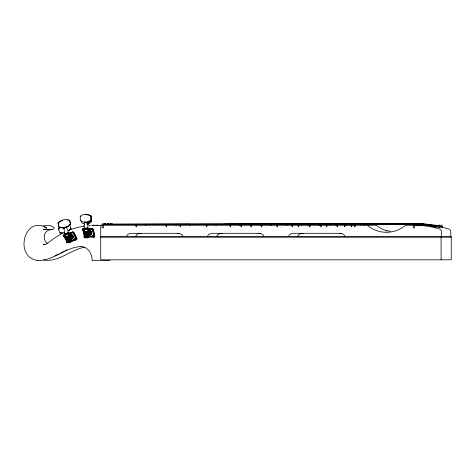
<?xml version="1.0" encoding="UTF-8"?>
<svg xmlns="http://www.w3.org/2000/svg" width="475" height="475" viewBox="0 0 475 475"><rect width="100%" height="100%" fill="white"/><g stroke="black" fill="none" stroke-linecap="round" stroke-linejoin="round"><path stroke-width="0.71" d="M84.289 236.603L82.757 229.271L83.41 228.73L87.044 228.635L87.05 229.158L83.701 229.223L84.77 229.223M94.561 236.075L93.89 237.096L94.549 236.942L94.822 236.075L93.349 229.55A1.324 1.146 90 0 0 92.221 228.558L91.96 228.558A1.324 1.146 90 0 1 93.088 229.55L94.822 236.075M421.8 223.957L422.358 224.087L421.99 223.695L421.004 223.974M66.898 237.268L66.316 237.868L69.314 238.616C70.342 239.477 70.466 239.014 71.701 238.765L72.271 238.86L72.153 238.503L71.559 238.503L71.28 239.085L71.102 238.765M69.867 235.434L69.089 235.107L69.867 234.947C70.092 233.967 71.084 234.977 71.517 234.692L72.319 234.787L72.485 235.499L72.936 235.511L72.242 236.241L73.245 236.467L72.313 236.817L73.209 237.227L73.091 237.714L72.058 237.886L72.788 238.385L71.559 238.503M70.425 239.234L71.458 239.21L71.701 238.765M71.683 234.888L71.499 234.412L70.241 234.442M72.61 237.227L72.164 237.648M72.313 236.817L72.651 236.467L72.242 236.241M73.209 237.227L72.912 236.817M45.647 227.43L44.703 227.044L46.847 228.267L45.95 227.501C23.91 215.418 14.119 257.367 37.436 260.413M87.394 222.359L88.018 228.119L84.033 228.178L84.485 222.401M437.356 225.952L437.255 225.441L437.059 225.952L437.35 225.649M440.212 226.005L440.313 226.522L440.509 226.005M88.32 234.329L87.263 234.282L86.854 233.112L87.067 231.883L87.661 231.883M90.155 234.798C90.416 235.63 88.071 235.618 88.338 234.787L87.703 234.852L87.37 233.854L84.633 232.34L85.352 231.717L87.353 232.607M87.067 231.883L87.388 231.96L87.584 231.076L88.035 231.147C88.297 230.209 89.027 230.702 90.054 230.921L90.44 230.648L90.517 231.165L91.259 231.479L90.553 231.996L91.586 232.144L90.707 232.554L91.651 232.898L91.598 233.403L90.594 233.652L91.39 234.122L90.185 234.353L90.945 234.686L90.939 234.157L91.242 234.312M90.191 235.178L89.104 235.273L88.938 234.787M84.728 230.007L84.71 230.132A1.437 1.247 90 0 1 83.784 231.141L84.847 235.98M435.706 226.605L435.937 225.245L434.922 225.055L434.465 227.394M436.133 226.254L435.516 226.023M126.576 236.437C126.932 234.015 129.912 233.368 131.979 233.32L179.324 233.32M135.808 236.437C136.165 234.015 139.145 233.368 141.206 233.32M207.569 236.437C207.925 234.015 210.906 233.368 212.972 233.32L260.318 233.32M216.802 236.437C217.158 234.015 220.139 233.368 222.199 233.32M288.562 236.437C288.919 234.015 291.899 233.368 293.966 233.32L341.311 233.32M297.795 236.437C298.152 234.015 301.132 233.368 303.192 233.32M69.487 239.418L69.677 238.598L70.276 238.598L70.591 239.151L69.991 239.151M69.706 240.314L69.534 239.513L66.542 238.765L67.118 238.165M68.81 235.499L69.718 235.636L68.81 235.499L68.465 236.93L69.392 236.995M66.589 236.764L66.726 237.215L68.792 237.975M67.189 239.157L67.319 239.614L69.718 240.766L69.611 239.816L66.613 239.067L67.195 238.468M88.73 235.273L88.831 234.911L89.662 234.911L89.763 235.279M90.701 231.325L90.107 231.325L89.846 230.648L89.46 230.921M89.324 235.273L89.662 234.911M90.862 233.878L90.185 234.353M91.461 233.878L91.265 233.397L91.598 233.403M67.171 227.216L70.549 224.473L69.641 220.234C65.692 218.565 60.865 219.765 58.051 222.965L58.965 227.204L63.139 228.166A19.469 2.684 -13.9 0 0 64.273 227.911M58.965 227.204L58.051 222.965M70.389 223.808L69.641 220.234M64.042 235.487L64.202 235.036M135.832 225.269L136.194 224.859L136.735 225.269M165.977 225.269L166.339 224.859L166.879 225.269M179.93 225.269L180.292 224.859L180.827 225.269M206.091 225.269L206.453 224.859L206.987 225.269M229.936 225.269L230.298 224.859L230.838 225.269M240.76 225.269L241.122 224.859L241.662 225.269M250.663 225.269L251.026 224.859L251.566 225.269M261.149 225.269L261.511 224.859L262.046 225.269M276.741 225.269L277.103 224.859L277.637 225.269M291.911 225.269L292.273 224.859L292.814 225.269M298.015 225.269L298.371 224.859L298.912 225.269M309.367 225.269L309.73 224.859L310.27 225.269M320.542 225.269L320.898 224.859L321.438 225.269M326.099 225.269L326.462 224.859L327.002 225.269M336.822 225.269L337.185 224.859L337.725 225.269M344.185 225.269L344.547 224.859L345.088 225.269M351.067 225.269L351.429 224.859L351.963 225.269M354.397 225.269L354.76 224.859L355.3 225.269M87.026 234.027L87.014 233.391L85.173 232.174L85.162 231.562M85.179 232.809L85.191 233.421L87.18 234.953M85.203 234.056L85.209 234.668L87.305 236.188L84.871 235.137L84.669 234.834L85.387 234.211M85.221 235.297L85.595 236.2L86.468 236.182L84.675 235.149L85.393 234.525L86.854 235.101L87.596 235.725L87.168 236.194L87.602 236.176L87.109 236.176M72.485 235.499L71.885 235.499L71.517 234.692M72.889 238.159L72.764 237.648L73.091 237.714M67.04 240.018L67.165 240.415L68.869 240.683L67.135 241.163L67.711 240.564M87.382 234.49L88.166 234.127L87.05 233.842M87.382 234.804L87.376 234.163L84.639 232.655L85.357 232.032L87.554 233.231M87.4 235.737L87.388 235.101L84.853 233.89L84.651 233.587L85.369 232.964M85.417 236.217L84.799 236.223L85.411 235.772M83.018 229.271L83.41 228.73M69.617 240.694L66.838 239.964L67.414 239.364M69.409 235.499L68.608 235.944M69.225 238.688L70.08 238.45L69.035 238.545L69.13 238.034L68.566 237.684L68.792 236.995M63.252 233.267L60.105 233.077L58.377 229.021L59.547 227.466M90.44 231.764L91.259 231.479M90.345 234.686L89.561 234.798L89.591 235.178M90.945 234.686L89.995 234.977M69.528 224.669L71.108 228.404L69.059 230.803M58.912 228.891L59.684 228.006M68.976 239.62L69.516 238.67L69.237 238.319L66.245 237.565L66.821 236.966M67.195 237.619L67.022 238.414L69.308 239.513M67.788 240.018L67.616 240.813L68.869 240.683M440.444 226.314L440.473 226.047M68.382 230.708L70.959 228.089L71.108 228.404M430.766 225.643L434.554 225.963M103.544 223.974L104.357 223.695L104.737 224.622L104.162 223.695M91.283 217.33L91.657 221.463L89.342 223.66A19.802 1.033 -5.2 0 1 88.516 223.778M70.413 237.619L69.665 237.09L70.395 236.776L69.736 236.378L70.579 235.956M69.665 237.09L70.009 236.776M70.193 235.956L70.466 236.354L71.197 236.033M70.033 237.619L70.757 237.304M71.493 237.28L70.834 236.882L71.179 236.568L70.811 236.033M72.158 235.992L73.013 235.754M70.377 237.304L70.65 237.702L71.108 237.28M72.016 238.545L72.61 238.545M58.407 222.822L60.776 221.13M104.761 223.974L105.688 223.695L106.151 224.58L105.515 223.695M104.933 223.974L105.272 223.695M107.522 223.974L108.448 223.695L108.918 224.639L108.276 223.695M107.694 223.974L108.033 223.695M111.447 223.974L112.201 223.695L112.664 224.438M414.426 223.974L413.333 223.974L413.202 227.863L414.55 227.863L414.426 223.974L415.387 223.695L415.756 224.087L415.209 223.695M414.628 223.974L414.966 223.695M415.673 223.974L416.605 223.695L416.973 224.087L416.427 223.695M415.851 223.974L416.189 223.695M418.641 223.974L419.573 223.695L431.573 225.233L431.537 225.625M418.819 223.974L419.158 223.695M421.236 223.974L421.574 223.695M422.566 223.974L423.652 223.974M66.518 227.46L68.596 232.732L67.652 233.207M63.87 228.012L64.725 233.682L68.596 232.732M65.372 234.05L67.735 233.243L67.86 233.742L65.692 234.608M70.52 241.674L70.763 241.472L68.798 241.674L67.171 242.493M90.107 231.325L90.974 231.105M67.788 240.861L67.284 241.324L67.895 241.294M91.473 220.252L90.677 220.252L86.996 222.134L83.398 222.211L80.334 220.459L80.269 216.303C83.244 213.637 88.326 213.584 91.414 216.095L91.473 220.252L88.463 222.134L87.388 222.152M70.632 224.23L67.325 226.765A19.802 2.731 -13.9 0 0 63.294 227.709L59.042 226.961M67.86 233.742L64.636 234.763L65.716 234.84L65.592 234.341L64.291 234.769L63.781 235.487L66.904 242.107M71.096 241.437L76.285 239.715L76.796 239.002L73.821 232.667A1.324 1.146 90 0 0 72.509 232.049L68.133 233.498M70.258 241.799L76.897 239.453L76.968 238.527L74.082 232.667A1.324 1.146 90 0 0 72.77 232.049L72.509 232.049M109.743 223.974L110.883 223.695L111.405 224.627L110.586 223.695M110.04 223.974L110.42 223.695M87.418 223.719L90.618 221.493L91.657 221.463M85.375 233.278L84.657 233.902L85.393 234.502M85.405 235.458L84.687 236.081L85.613 236.2M63.056 251.792L64.202 251.115M69.825 234.911L69.427 234.792M69.819 234.573L70.84 234.442L70.959 234.804M71.885 235.499L72.42 235.754M61.572 233.742L54.364 238.165L46.639 243.96L43.053 244.637L45.101 244.637M60.77 253.074L62.48 252.13M434.31 226.783L435.991 227.098L435.569 226.967M439.108 225.102L439.69 224.924M437.908 227.287L439.589 227.596L439.167 227.466M441.043 225.952L442.724 226.266L442.296 226.136M88.837 232.703L88.273 232.239L88.813 231.966L89.371 232.435M89.068 233.326L88.279 233.528L88.047 232.904L88.451 232.703M88.985 232.435L89.775 232.233M89.781 233.522L89.223 233.053L89.627 232.851L89.389 232.233M87.263 234.282L87.566 234.127M90.707 232.554L91.61 232.4M88.683 233.326L88.861 233.789L89.395 233.522M57.885 254.523L59.048 253.965M65.669 250.367L67.135 249.678M239.364 224.936L240.071 225.269M250.188 224.936L250.818 225.079M260.092 224.936L260.799 225.269M270.578 224.936L271.278 225.269M286.17 224.936L286.87 225.269M301.34 224.936L301.845 224.936M307.444 224.936L308.144 225.269M318.796 224.936L319.503 225.269M329.971 224.936L330.469 224.936M335.528 224.936L336.235 225.269M346.257 224.936L346.756 224.936M353.614 224.936L354.118 224.936M360.495 224.936L361 224.936M363.826 224.936L364.533 225.269M67.248 241.229L68.032 240.956M55.551 255.592L57.303 254.802M66.726 242.583L66.607 241.846L69.659 240.985L69.783 241.484L66.559 242.505L67.462 242.725M54.726 255.93L56.489 255.206M60.871 221.095L62.462 220.447M64.505 227.46L63.715 227.834L64.072 228.065M63.953 227.875L64.552 227.662M66.007 227.662L66.797 227.287L65.966 227.317M69.593 240.837L69.991 240.599L69.498 240.576M69.017 237.417L66.019 236.669L68.115 235.974L68.994 236.574M70.805 229.556L76.54 227.697L84.342 226.023M68.661 233.409L72.77 232.049M63.905 235.196L64.511 235.083L64.754 236.081L64.149 236.194L64.161 235.196L63.816 235.98L66.856 241.496M68.067 234.062L72.586 232.566A0.855 0.742 90 0 1 73.453 232.976L75.834 237.803A1.104 0.956 90 0 0 75.21 239.537L69.867 241.306L69.742 240.801M63.715 235.582L64.238 235.493M64.511 235.083L64.754 236.081M64.843 235.297L64.321 235.38M63.816 235.98L64.41 236.194M64.422 235.778L64.938 235.695M64.149 236.194L64.499 236.081M75.299 238.361L75.905 238.248L76.154 239.246L75.549 239.358L75.299 238.361L75.905 238.248M75.549 239.358L75.733 239.062L75.216 239.145L75.115 238.747L75.561 238.361M75.644 238.248L76.237 238.462L76.338 238.86L75.822 238.943L76.154 239.246M75.632 238.658L75.115 238.747M76.237 238.462L75.721 238.545M75.216 239.145L75.733 239.062M75.822 238.943L76.338 238.86M88.077 223.826L88.374 223.761L88.071 223.749M88.095 224.034L88.397 223.968L86.836 224.034M64.452 227.46L66.53 227.032M64.499 227.662L66.583 227.234M67.978 241.448L69.659 240.985M438.52 225.56L439.529 225.744M441.512 225.073L442.029 224.924M88.718 230.63L89.098 230.915L88.498 230.915M89.359 230.482L90.054 230.921M90.553 231.996L91.473 231.919M43.373 225.904C46.966 224.788 51.092 225.227 54.144 227.501L53.924 228.701L52.951 229.615L43.457 229.496L51.644 229.496L48.094 230.339C42.708 232.762 43.439 241.342 47.536 243.473M37.157 260.413C53.408 261.309 65.354 246.994 81.385 246.537L81.112 246.537C88.196 246.715 92.328 254.345 92.144 260.597L109.968 260.597M43.373 259.962C58.573 262.746 70.152 249.785 84.384 247.279M68.115 235.974L66.197 236.52L68.94 237.12M68.353 232.934L65.247 233.552L65.972 233.552M67.735 233.243L64.683 234.104L64.808 234.84M65.918 227.115L66.441 227.062M63.929 227.893L64.547 227.81M63.983 228.095L64.594 228.012M65.722 233.682L64.725 233.682M86.818 223.826L88.166 223.737M84.016 237.263L87.174 237.209L87.163 236.687L83.82 236.752L87.163 236.687M73.168 236.223L72.758 235.992M84.675 222.395L84.372 222.401L84.675 222.407M84.033 228.178L85.298 228.148M87.281 228.131L87.75 228.131M84.77 228.677L87.044 228.635M84.782 229.199L87.05 229.158M85.357 232.008L84.615 231.408L87.335 231.669M66.441 236.645L66.221 236.722M84.776 236.217L86.468 236.182M84.437 237.257L87.887 237.203M87.424 237.227L94.151 237.096M67.468 241.318L65.158 236.995A1.437 1.247 -90 0 0 65.859 235.737L65.847 235.606M87.614 223.968L88.184 223.945M84.396 228.677L83.695 228.701L84.764 228.707M84.58 222.187L85.209 222.169M84.586 222.395L87.287 222.353M84.615 231.408L86.8 231.361M87.234 228.659L92.221 228.558M82.929 229.146L83.547 229.134L83.564 230.173L82.941 230.185L82.929 229.146L82.941 230.185M83.547 229.134L83.564 230.173M93.225 235.606L93.848 235.6L93.86 236.639L93.242 236.645L93.225 235.606L93.242 236.645M93.848 235.6L93.86 236.639M85.15 222.169L87.495 222.146M85.156 222.377L85.939 222.365M85.53 236.217L84.799 236.223M86.753 228.125L88.018 228.119M105.693 224.194L421.931 223.559L440.367 225.916M104.625 224.224L419.526 223.695L419.942 224.087L419.395 223.695M111.287 224.366L189.869 224.23M224.717 224.17L423.854 224.075M105.693 224.586L136.105 224.538M138.326 224.533L166.517 224.485M167.996 224.485L180.607 224.467M182.091 224.461L413.511 224.081M104.625 224.616L413.767 224.081M85.815 214.403L91.414 216.095M80.269 216.303L81.065 216.303M80.334 220.459L81.13 220.459M145.427 224.859L145.962 225.269M175.572 224.859L176.112 225.269M189.519 224.859L190.059 225.269M215.68 224.859L216.22 225.269M91.734 225.269L102.351 225.269M103.437 225.269L136.39 225.269M241.324 225.269L180.601 225.269L180.601 226.824L180.156 226.824L180.156 225.269L136.509 225.269L136.509 226.824L136.058 226.824L136.058 225.269M413.553 225.269L405.555 225.269L404.843 225.857A38.267 33.137 90 0 1 386.43 232.305A38.267 33.137 -90 0 1 368.018 225.857L367.306 225.269M82.662 229.461L83.19 229.455M83.291 229.449L83.82 229.443M82.668 229.876L83.196 229.87M83.297 229.864L83.826 229.858M88.766 230.482L89.799 230.488M88.338 230.583L88.932 230.583M89.627 230.595L90.226 230.595M87.934 230.785L88.635 231.147M90.024 230.803L90.618 230.803M88.724 230.862L89.828 230.868M87.584 231.076L88.178 231.076M89.918 231.165L90.517 231.165M87.287 231.444L87.887 231.444M88.273 232.239L88.659 232.239M87.228 232.518L87.827 232.518M87.204 232.78L87.798 232.78M90.725 232.815L91.651 232.898M88.047 232.904L88.665 233.528M89.223 233.053L89.609 233.053M86.919 233.362L87.845 233.362M87.323 233.617L87.917 233.617M90.594 233.652L91.194 233.652M88.861 233.789L89.241 233.789M90.339 234.157L90.939 234.157M71.108 234.507L71.707 234.507M87.554 234.656L88.154 234.656M88.13 234.674L88.724 234.674M70.359 234.804L71.185 234.792M69.867 234.947L70.466 234.947L70.419 234.573M87.905 234.959L88.302 234.852M71.879 234.971L72.479 234.971M69.089 235.107L70.258 235.066M88.302 235.167L88.902 235.167M71.725 235.309L72.782 235.327M92.963 235.927L93.492 235.921M93.593 235.909L94.121 235.903M70.466 236.354L70.852 236.354M92.969 236.342L93.498 236.336M93.599 236.324L94.127 236.318M68.495 236.431L69.089 236.431M69.736 236.378L70.122 236.378M100.736 236.437L451.25 236.437L451.25 259.819L100.736 259.819L100.736 225.269M72.633 236.722L73.233 236.722M70.834 236.882L71.22 236.882M72.301 237.084L72.901 237.084M100.736 237.215L451.25 237.215M70.65 237.702L71.036 237.702M72.058 237.886L72.657 237.886M68.917 238.325L69.635 238.545M71.737 238.337L72.337 238.337M70.146 238.812L70.745 238.812M70.882 238.83L71.476 238.83M71.672 238.86L72.271 238.86M69.588 238.967L70.187 238.967M71.28 239.085L71.879 239.085M70.858 239.21L71.458 239.21M90.672 233.397L91.052 232.898M88.831 234.911L89.163 235.279M64.172 232.738L59.957 232.756L60.105 233.077M339.411 233.32C341.472 233.368 344.452 234.015 344.808 236.437M258.418 233.32C260.478 233.368 263.459 234.015 263.815 236.437M177.424 233.32C179.485 233.368 182.465 234.015 182.822 236.437M67.688 220.044L69.558 220.477M441.459 226.848C439.405 226.658 443.591 227.489 442.154 226.979M390.48 231.301L386.288 230.666M425.137 224.236L426.425 224.402M437.107 225.779L438.36 225.94M438.122 225.934L431.591 225.102L431.526 225.762M421.907 224.093L431.371 225.298M433.556 225.578L435.017 225.768M419.508 224.093L433.859 225.922M436.003 226.153L437.457 226.349M416.498 223.683L430.914 225.613M417.198 224.17L427.993 225.619M429.436 225.809L430.872 226.005M430.861 226.136L434.488 226.623M435.937 226.818L437.392 227.008M439.025 226.136L439.719 226.266M438.882 226.979L440.236 227.109L439.808 226.979M67.159 236.247L68.495 236.782M438.645 225.779L439.066 225.91M435.575 226.124L435.878 226.213M84.301 224.147L81.653 222.722L81.528 221.344M84.407 221.979L84.865 222.211M84.811 231.396L85.352 231.699M85.809 231.378L86.996 232.144M69.481 238.45L69.819 238.688M90.375 231.105L90.666 231.479M67.189 241.65L64.832 236.859A1.176 1.021 -90 0 0 65.603 235.416M90.879 231.919L91.01 232.4M58.377 229.021L58.526 229.336M68.471 234.739L68.347 234.24L72.622 232.821A0.623 0.54 90 0 1 73.269 233.13L75.418 237.696A1.372 1.188 90 0 0 74.848 239.275L70.021 240.979L69.896 240.481M67.468 233.356L67.593 233.86M69.392 241.098L69.516 241.597M84.669 236.241L83.463 230.909A1.176 1.021 -90 0 0 84.532 229.752M83.155 230.44L83.772 233.178M90.493 220.115L90.618 221.493M90.618 216.095L90.677 220.252M87.453 229.953L87.448 229.431L91.895 229.342A0.623 0.54 90 0 1 92.453 229.829L93.504 234.882A1.372 1.188 90 0 0 92.601 236.235L87.554 236.443L87.543 235.927M87.222 229.698L87.216 229.176L91.918 229.081A0.855 0.742 90 0 1 92.667 229.734L93.878 235.113A1.104 0.956 90 0 0 92.886 236.598L87.329 236.71L87.323 236.188M86.759 228.641L86.765 229.164M450.781 236.437L450.781 231.242A3.705 3.206 -90 0 0 448.584 228.944A113.347 98.165 -90 0 0 441.91 227.216M441.548 236.437L441.548 231.242A3.705 3.206 -90 0 0 439.351 228.944A113.347 98.165 90 0 0 414.55 225.269L423.783 225.269A113.347 98.165 -90 0 1 426.063 225.298M441.085 236.437L441.085 259.819M337.499 225.269L337.499 226.824L337.048 226.824L337.048 225.269M310.044 225.269L310.044 226.824L309.593 226.824L309.593 225.269M292.588 225.269L292.588 226.824L292.137 226.824L292.137 225.269M240.985 225.269L240.985 226.824L241.437 226.824L241.437 225.269L250.889 225.269L250.889 226.824L251.34 226.824L251.34 225.269L261.375 225.269L261.375 226.824L261.82 226.824L261.82 225.269L276.967 225.269L276.967 226.824L277.418 226.824L277.418 225.269L298.235 225.269L298.235 226.824L298.686 226.824L298.686 225.269L320.762 225.269L320.762 226.824L321.213 226.824L321.213 225.269L326.325 225.269L326.325 226.824L326.776 226.824L326.776 225.269L344.411 225.269L344.411 226.824L344.862 226.824L344.862 225.269L351.286 225.269L351.286 226.824L351.738 226.824L351.738 225.269L354.623 225.269L354.623 226.824L355.074 226.824L355.074 225.269L376.538 225.269L377.251 225.857A38.267 33.137 -90 0 0 387.083 231.004M230.612 225.269L230.612 226.824L230.161 226.824L230.161 225.269M206.762 225.269L206.762 226.824L206.316 226.824L206.316 225.269M166.654 225.269L166.654 226.824L166.203 226.824L166.203 225.269M69.837 238.076A1.496 1.294 90 0 1 69.813 235.6A1.496 1.294 90 0 1 71.814 236.502A1.496 1.294 90 0 1 70.342 238.302M72.236 236.639A1.271 1.098 90 0 1 72.17 237.292M63.935 235.452A0.778 0.677 90 0 1 64.968 234.994A0.778 0.677 90 0 1 64.986 236.271A0.778 0.677 90 0 1 63.941 235.855M75.501 238.26A0.778 0.677 90 0 1 76.534 238.343A0.778 0.677 90 0 1 76.279 239.501A0.778 0.677 90 0 1 75.335 239.02M84.081 229.259A0.778 0.677 90 0 1 83.636 230.422A0.778 0.677 90 0 1 82.84 229.538A0.778 0.677 90 0 1 83.832 228.98M93.225 236.526A0.778 0.677 90 0 1 93.13 236.134M93.213 235.743A0.778 0.677 90 0 1 94.133 235.44A0.778 0.677 90 0 1 94.394 236.502A0.778 0.677 90 0 1 93.474 236.805M96.081 225.37A90.351 78.244 90 0 1 98.064 225.269M88.487 225.75A90.351 78.244 -90 0 1 90.464 225.53M92.441 225.37A90.351 78.244 -90 0 1 94.424 225.269M440.23 226.872A113.347 98.165 -90 0 1 441.352 227.098M102.214 223.974L102.083 227.863L103.437 227.863L103.307 223.974L102.214 223.974M67.26 242.719L67.017 242.921L68.988 242.719L70.888 241.971L67.26 242.719M84.675 222.187L84.372 222.193L84.675 222.199M87.501 222.353L87.198 222.365L87.501 222.353M84.443 237.773L88.16 237.726L84.443 237.773M69.421 235.879A1.496 1.294 90 0 0 70.211 238.302A1.496 1.294 90 0 0 71.636 236.301A1.496 1.294 90 0 0 69.421 235.879M63.715 235.095A0.778 0.677 90 0 0 64.036 236.396A0.778 0.677 90 0 0 64.849 235.422A0.778 0.677 90 0 0 63.715 235.095M75.109 238.26A0.778 0.677 90 0 0 75.436 239.56A0.778 0.677 90 0 0 76.243 238.587A0.778 0.677 90 0 0 75.109 238.26M87.845 232.121A1.496 1.294 90 0 0 88.956 234.377A1.496 1.294 90 0 0 90.09 232.138A1.496 1.294 90 0 0 87.845 232.121M87.715 232.121A1.496 1.294 90 0 0 88.825 234.377A1.496 1.294 90 0 0 89.959 232.138A1.496 1.294 90 0 0 87.715 232.121M82.769 228.992A0.778 0.677 90 0 0 82.787 230.339A0.778 0.677 90 0 0 83.79 229.645A0.778 0.677 90 0 0 82.769 228.992M93.064 235.458A0.778 0.677 90 0 0 93.088 236.805A0.778 0.677 90 0 0 94.092 236.111A0.778 0.677 90 0 0 93.064 235.458"/></g></svg>
